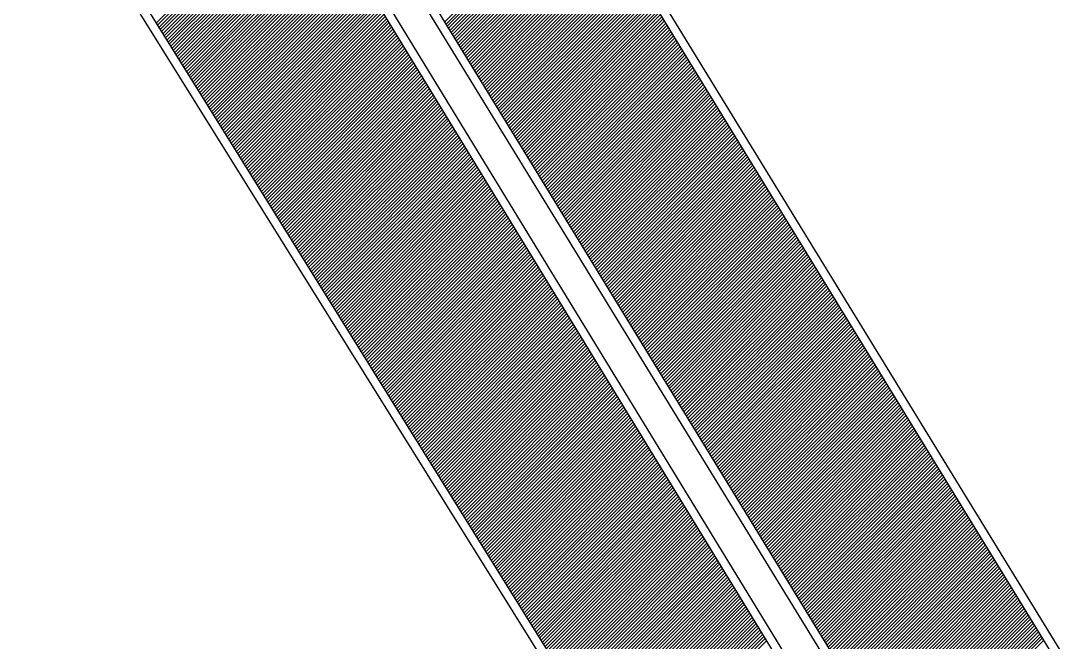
# Model space of a CAD drawing. Extents: x 3196 to 9141, y -1880 to 2325.
# Drawn here: x 8820.25 to 8841.74, y -1200.01 to -1187.16 of the extents above; entities that cross this region are included whole.
import ezdxf

# ---------------------------------------------------------------- set-up
doc = ezdxf.new("R2010")
doc.units = 0
doc.header["$MEASUREMENT"] = 0
doc.layers.add('1', color=1, linetype='CONTINUOUS')
doc.layers.add('10', color=10, linetype='CONTINUOUS')

msp = doc.modelspace()

# ---------------------------------------------------------------- linework, layer by layer
at = {"layer": '1', "linetype": 'Continuous'}
for p, q in [((8823.053568, -1187.205435), (8826.037768, -1184.221235)), ((8823.080718, -1187.248985), (8826.064568, -1184.265135)), ((8823.107868, -1187.292535), (8826.091368, -1184.309035)), ((8823.135018, -1187.336085), (8826.118218, -1184.352885)), ((8829.013418, -1187.185235), (8831.839268, -1184.359385)), ((8823.162218, -1187.379635), (8826.145018, -1184.396785)), ((8823.189368, -1187.423185), (8826.171818, -1184.440685)), ((8823.216518, -1187.466735), (8826.198668, -1184.484585)), ((8823.243668, -1187.510285), (8826.225468, -1184.528485)), ((8823.270818, -1187.553835), (8826.252268, -1184.572385)), ((8829.040318, -1187.229085), (8831.866118, -1184.403235)), ((8829.067218, -1187.272885), (8831.893018, -1184.447085)), ((8829.094068, -1187.316735), (8831.919868, -1184.490935)), ((8829.120968, -1187.360535), (8831.946768, -1184.534785)), ((8829.147868, -1187.404385), (8831.973618, -1184.578585)), ((8823.297968, -1187.597385), (8826.279118, -1184.616285)), ((8823.325118, -1187.640935), (8826.305918, -1184.660185)), ((8823.352318, -1187.684485), (8826.332718, -1184.704085)), ((8823.379468, -1187.728035), (8826.359568, -1184.747935)), ((8823.406618, -1187.771585), (8826.386368, -1184.791835)), ((8829.174768, -1187.448185), (8832.000518, -1184.622435)), ((8829.201618, -1187.492035), (8832.027368, -1184.666285)), ((8829.228518, -1187.535835), (8832.054218, -1184.710135)), ((8829.255418, -1187.579685), (8832.081118, -1184.753985)), ((8829.282318, -1187.623485), (8832.107968, -1184.797785)), ((8823.433768, -1187.815135), (8826.413168, -1184.835735)), ((8823.460918, -1187.858685), (8826.440018, -1184.879635)), ((8823.488068, -1187.902235), (8826.466818, -1184.923535)), ((8823.515268, -1187.945835), (8826.493618, -1184.967435)), ((8823.542418, -1187.989385), (8826.520468, -1185.011335)), ((8829.309168, -1187.667285), (8832.134868, -1184.841635)), ((8829.336068, -1187.711135), (8832.161718, -1184.885485)), ((8829.362968, -1187.754935), (8832.188618, -1184.929335)), ((8829.389868, -1187.798785), (8832.215468, -1184.973135)), ((8829.416718, -1187.842585), (8832.242318, -1185.016985)), ((8823.569568, -1188.032935), (8826.547268, -1185.055235)), ((8823.596718, -1188.076485), (8826.574068, -1185.099135)), ((8823.623868, -1188.120035), (8826.600918, -1185.142985)), ((8823.651018, -1188.163585), (8826.627718, -1185.186885)), ((8823.678218, -1188.207135), (8826.654518, -1185.230785)), ((8829.443618, -1187.886435), (8832.269218, -1185.060835)), ((8829.470518, -1187.930235), (8832.296068, -1185.104685)), ((8829.497418, -1187.974085), (8832.322968, -1185.148535)), ((8829.524268, -1188.017885), (8832.349818, -1185.192335)), ((8829.551168, -1188.061735), (8832.376668, -1185.236185)), ((8823.705368, -1188.250685), (8826.681368, -1185.274685)), ((8823.732518, -1188.294235), (8826.708168, -1185.318585)), ((8823.759668, -1188.337785), (8826.734968, -1185.362485)), ((8823.786818, -1188.381335), (8826.761768, -1185.406385)), ((8823.813968, -1188.424885), (8826.788618, -1185.450285)), ((8829.578068, -1188.105535), (8832.403568, -1185.280035)), ((8829.604968, -1188.149385), (8832.430418, -1185.323885)), ((8829.631818, -1188.193185), (8832.457318, -1185.367735)), ((8829.658718, -1188.236985), (8832.484168, -1185.411535)), ((8829.685618, -1188.280835), (8832.511068, -1185.455385)), ((8823.841118, -1188.468435), (8826.815418, -1185.494185)), ((8823.868318, -1188.511985), (8826.842218, -1185.538035)), ((8823.895468, -1188.555535), (8826.869068, -1185.581935)), ((8823.922618, -1188.599085), (8826.895868, -1185.625835)), ((8823.949768, -1188.642635), (8826.922668, -1185.669735)), ((8829.712518, -1188.324635), (8832.537918, -1185.499235)), ((8829.739368, -1188.368485), (8832.564768, -1185.543085)), ((8829.766268, -1188.412285), (8832.591668, -1185.586935)), ((8829.793168, -1188.456135), (8832.618518, -1185.630735)), ((8823.976918, -1188.686185), (8826.949518, -1185.713635)), ((8824.004068, -1188.729785), (8826.976318, -1185.757535)), ((8824.031268, -1188.773335), (8827.003118, -1185.801435)), ((8824.058418, -1188.816885), (8827.029968, -1185.845335)), ((8829.820068, -1188.499935), (8832.645418, -1185.674585)), ((8829.846918, -1188.543785), (8832.672268, -1185.718435)), ((8829.873818, -1188.587585), (8832.699168, -1185.762285)), ((8829.900718, -1188.631435), (8832.726018, -1185.806085)), ((8829.927618, -1188.675235), (8832.752868, -1185.849935)), ((8824.085568, -1188.860435), (8827.056768, -1185.889235)), ((8824.112718, -1188.903985), (8827.083568, -1185.933085)), ((8824.139868, -1188.947535), (8827.110418, -1185.976985)), ((8824.167018, -1188.991085), (8827.137218, -1186.020885)), ((8824.194218, -1189.034635), (8827.164018, -1186.064785)), ((8829.954468, -1188.719035), (8832.779768, -1185.893785)), ((8829.981368, -1188.762885), (8832.806618, -1185.937635)), ((8830.008268, -1188.806685), (8832.833518, -1185.981485)), ((8830.035168, -1188.850535), (8832.860368, -1186.025285)), ((8830.062018, -1188.894335), (8832.887268, -1186.069135)), ((8824.221368, -1189.078185), (8827.190868, -1186.108685)), ((8824.248518, -1189.121735), (8827.217668, -1186.152585)), ((8824.275668, -1189.165285), (8827.244468, -1186.196485)), ((8824.302818, -1189.208835), (8827.271318, -1186.240385)), ((8824.329968, -1189.252385), (8827.298118, -1186.284285)), ((8830.088918, -1188.938185), (8832.914118, -1186.112985)), ((8830.115818, -1188.981985), (8832.940968, -1186.156835)), ((8830.142718, -1189.025835), (8832.967868, -1186.200685)), ((8830.169568, -1189.069635), (8832.994718, -1186.244485)), ((8830.196468, -1189.113485), (8833.021618, -1186.288335)), ((8824.357118, -1189.295935), (8827.324918, -1186.328135)), ((8824.384318, -1189.339485), (8827.351768, -1186.372035)), ((8824.411468, -1189.383035), (8827.378568, -1186.415935)), ((8824.438618, -1189.426585), (8827.405368, -1186.459835)), ((8824.465768, -1189.470135), (8827.432218, -1186.503735)), ((8830.223368, -1189.157285), (8833.048468, -1186.332185)), ((8830.250268, -1189.201135), (8833.075368, -1186.376035)), ((8830.277118, -1189.244935), (8833.102218, -1186.419835)), ((8830.304018, -1189.288735), (8833.129068, -1186.463685)), ((8830.330918, -1189.332585), (8833.155968, -1186.507535)), ((8824.492918, -1189.513735), (8827.459018, -1186.547635)), ((8824.520068, -1189.557285), (8827.485818, -1186.591535)), ((8824.547268, -1189.600835), (8827.512668, -1186.635435)), ((8824.574418, -1189.644385), (8827.539468, -1186.679335)), ((8824.601568, -1189.687935), (8827.566268, -1186.723185)), ((8830.357818, -1189.376385), (8833.182818, -1186.551385)), ((8830.384668, -1189.420235), (8833.209718, -1186.595235)), ((8830.411568, -1189.464035), (8833.236568, -1186.639035)), ((8830.438468, -1189.507885), (8833.263468, -1186.682885)), ((8830.465368, -1189.551685), (8833.290318, -1186.726735)), ((8824.628718, -1189.731485), (8827.593118, -1186.767085)), ((8824.655868, -1189.775035), (8827.619918, -1186.810985)), ((8824.683018, -1189.818585), (8827.646718, -1186.854885)), ((8824.710218, -1189.862135), (8827.673568, -1186.898785)), ((8824.737368, -1189.905685), (8827.700368, -1186.942685)), ((8830.492218, -1189.595535), (8833.317168, -1186.770585)), ((8830.519118, -1189.639335), (8833.344068, -1186.814435)), ((8830.546018, -1189.683185), (8833.370918, -1186.858235)), ((8830.572918, -1189.726985), (8833.397818, -1186.902085)), ((8830.599768, -1189.770835), (8833.424668, -1186.945935)), ((8824.764518, -1189.949235), (8827.727168, -1186.986585)), ((8824.791668, -1189.992785), (8827.754018, -1187.030485)), ((8824.818818, -1190.036335), (8827.780818, -1187.074385)), ((8824.845968, -1190.079885), (8827.807618, -1187.118235)), ((8824.873118, -1190.123435), (8827.834468, -1187.162135)), ((8830.626668, -1189.814635), (8833.451568, -1186.989785)), ((8830.653568, -1189.858435), (8833.478418, -1187.033635)), ((8830.680468, -1189.902285), (8833.505268, -1187.077435)), ((8830.707318, -1189.946085), (8833.532168, -1187.121285)), ((8830.734218, -1189.989935), (8833.559018, -1187.165135)), ((8824.900318, -1190.166985), (8827.861268, -1187.206035)), ((8824.927468, -1190.210535), (8827.888068, -1187.249935)), ((8824.954618, -1190.254085), (8827.914868, -1187.293835)), ((8824.981768, -1190.297685), (8827.941718, -1187.337735)), ((8825.008918, -1190.341235), (8827.968518, -1187.381635)), ((8830.761118, -1190.033735), (8833.585918, -1187.208985)), ((8830.788018, -1190.077585), (8833.612768, -1187.252785)), ((8830.814918, -1190.121385), (8833.639618, -1187.296635)), ((8830.841768, -1190.165235), (8833.666518, -1187.340485)), ((8830.868668, -1190.209035), (8833.693368, -1187.384335)), ((8825.036068, -1190.384785), (8827.995318, -1187.425535)), ((8825.063268, -1190.428335), (8828.022168, -1187.469435)), ((8825.090418, -1190.471885), (8828.048968, -1187.513285)), ((8825.117568, -1190.515435), (8828.075768, -1187.557185)), ((8825.144718, -1190.558985), (8828.102618, -1187.601085)), ((8830.895568, -1190.252885), (8833.720268, -1187.428185)), ((8830.922468, -1190.296685), (8833.747118, -1187.471985)), ((8830.949318, -1190.340535), (8833.774018, -1187.515835)), ((8830.976218, -1190.384335), (8833.800868, -1187.559685)), ((8831.003118, -1190.428135), (8833.827718, -1187.603535)), ((8825.171868, -1190.602535), (8828.129418, -1187.644985)), ((8825.199018, -1190.646085), (8828.156218, -1187.688885)), ((8825.226218, -1190.689635), (8828.183068, -1187.732785)), ((8825.253368, -1190.733185), (8828.209868, -1187.776685)), ((8825.280518, -1190.776735), (8828.236668, -1187.820585)), ((8831.030018, -1190.471985), (8833.854618, -1187.647385)), ((8831.056868, -1190.515785), (8833.881468, -1187.691185)), ((8831.083768, -1190.559635), (8833.908368, -1187.735035)), ((8831.110668, -1190.603435), (8833.935218, -1187.778885)), ((8825.307668, -1190.820285), (8828.263518, -1187.864435)), ((8825.334818, -1190.863835), (8828.290318, -1187.908335)), ((8825.361968, -1190.907385), (8828.317118, -1187.952235)), ((8825.389118, -1190.950935), (8828.343968, -1187.996135)), ((8831.137568, -1190.647285), (8833.962118, -1187.822735)), ((8831.164418, -1190.691085), (8833.988968, -1187.866585)), ((8831.191318, -1190.734935), (8834.015818, -1187.910385)), ((8831.218218, -1190.778735), (8834.042718, -1187.954235)), ((8831.245118, -1190.822585), (8834.069568, -1187.998085)), ((8825.416318, -1190.994485), (8828.370768, -1188.040035)), ((8825.443468, -1191.038035), (8828.397568, -1188.083935)), ((8825.470618, -1191.081635), (8828.424418, -1188.127835)), ((8825.497768, -1191.125185), (8828.451218, -1188.171735)), ((8825.524918, -1191.168735), (8828.478018, -1188.215635)), ((8831.271968, -1190.866385), (8834.096468, -1188.041935)), ((8831.298868, -1190.910235), (8834.123318, -1188.085735)), ((8831.325768, -1190.954035), (8834.150218, -1188.129585)), ((8831.352668, -1190.997835), (8834.177068, -1188.173435)), ((8831.379518, -1191.041685), (8834.203918, -1188.217285)), ((8825.552068, -1191.212285), (8828.504868, -1188.259485)), ((8825.579268, -1191.255835), (8828.531668, -1188.303385)), ((8825.606418, -1191.299385), (8828.558468, -1188.347285)), ((8825.633568, -1191.342935), (8828.585318, -1188.391185)), ((8825.660718, -1191.386485), (8828.612118, -1188.435085)), ((8831.406418, -1191.085485), (8834.230818, -1188.261135)), ((8831.433318, -1191.129335), (8834.257668, -1188.304935)), ((8831.460218, -1191.173135), (8834.284568, -1188.348785)), ((8831.487068, -1191.216985), (8834.311418, -1188.392635)), ((8831.513968, -1191.260785), (8834.338318, -1188.436485)), ((8825.687868, -1191.430035), (8828.638918, -1188.478985)), ((8825.715018, -1191.473585), (8828.665768, -1188.522885)), ((8825.742218, -1191.517135), (8828.692568, -1188.566785)), ((8825.769368, -1191.560685), (8828.719368, -1188.610685)), ((8825.796518, -1191.604235), (8828.746218, -1188.654535)), ((8831.540868, -1191.304635), (8834.365168, -1188.480335)), ((8831.567768, -1191.348435), (8834.392018, -1188.524135)), ((8831.594618, -1191.392285), (8834.418918, -1188.567985)), ((8831.621518, -1191.436085), (8834.445768, -1188.611835)), ((8831.648418, -1191.479935), (8834.472668, -1188.655685)), ((8825.823668, -1191.647785), (8828.773018, -1188.698435)), ((8825.850818, -1191.691335), (8828.799818, -1188.742335)), ((8825.877968, -1191.734885), (8828.826668, -1188.786235)), ((8825.905168, -1191.778435), (8828.853468, -1188.830135)), ((8825.932318, -1191.821985), (8828.880268, -1188.874035)), ((8831.675318, -1191.523735), (8834.499518, -1188.699485)), ((8831.702168, -1191.567535), (8834.526418, -1188.743335)), ((8831.729068, -1191.611385), (8834.553268, -1188.787185)), ((8831.755968, -1191.655185), (8834.580118, -1188.831035)), ((8831.782868, -1191.699035), (8834.607018, -1188.874885)), ((8825.959468, -1191.865585), (8828.907118, -1188.917935)), ((8825.986618, -1191.909135), (8828.933918, -1188.961835)), ((8826.013768, -1191.952685), (8828.960718, -1189.005735)), ((8826.040918, -1191.996235), (8828.987568, -1189.049585)), ((8826.068068, -1192.039785), (8829.014368, -1189.093485)), ((8831.809718, -1191.742835), (8834.633868, -1188.918685)), ((8831.836618, -1191.786685), (8834.660768, -1188.962535)), ((8831.863518, -1191.830485), (8834.687618, -1189.006385)), ((8831.890418, -1191.874335), (8834.714518, -1189.050235)), ((8831.917268, -1191.918135), (8834.741368, -1189.094085)), ((8826.095268, -1192.083335), (8829.041168, -1189.137385)), ((8826.122418, -1192.126885), (8829.068018, -1189.181285)), ((8826.149568, -1192.170435), (8829.094818, -1189.225185)), ((8826.176718, -1192.213985), (8829.121618, -1189.269085)), ((8826.203868, -1192.257535), (8829.148418, -1189.312985)), ((8831.944168, -1191.961985), (8834.768218, -1189.137885)), ((8831.971068, -1192.005785), (8834.795118, -1189.181735)), ((8831.997968, -1192.049635), (8834.821968, -1189.225585)), ((8832.024818, -1192.093435), (8834.848868, -1189.269435)), ((8832.051718, -1192.137235), (8834.875718, -1189.313285)), ((8826.231018, -1192.301085), (8829.175268, -1189.356885)), ((8826.258218, -1192.344635), (8829.202068, -1189.400785)), ((8826.285368, -1192.388185), (8829.228868, -1189.444635)), ((8826.312518, -1192.431735), (8829.255718, -1189.488535)), ((8826.339668, -1192.475285), (8829.282518, -1189.532435)), ((8832.078618, -1192.181085), (8834.902568, -1189.357085)), ((8832.105518, -1192.224885), (8834.929468, -1189.400935)), ((8832.132368, -1192.268735), (8834.956318, -1189.444785)), ((8832.159268, -1192.312535), (8834.983218, -1189.488635)), ((8832.186168, -1192.356385), (8835.010068, -1189.532435)), ((8826.366818, -1192.518835), (8829.309318, -1189.576335)), ((8826.393968, -1192.562385), (8829.336168, -1189.620235)), ((8826.421168, -1192.605935), (8829.362968, -1189.664135)), ((8826.448318, -1192.649535), (8829.389768, -1189.708035)), ((8826.475468, -1192.693085), (8829.416618, -1189.751935)), ((8832.213068, -1192.400185), (8835.036968, -1189.576285)), ((8832.239918, -1192.444035), (8835.063818, -1189.620135)), ((8832.266818, -1192.487835), (8835.090668, -1189.663985)), ((8832.293718, -1192.531685), (8835.117568, -1189.707835)), ((8832.320618, -1192.575485), (8835.144418, -1189.751635)), ((8826.502618, -1192.736635), (8829.443418, -1189.795835)), ((8826.529768, -1192.780185), (8829.470218, -1189.839685)), ((8826.556918, -1192.823735), (8829.497068, -1189.883585)), ((8826.584068, -1192.867285), (8829.523868, -1189.927485)), ((8826.611268, -1192.910835), (8829.550668, -1189.971385)), ((8832.347468, -1192.619335), (8835.171318, -1189.795485)), ((8832.374368, -1192.663135), (8835.198168, -1189.839335)), ((8832.401268, -1192.706935), (8835.225068, -1189.883185)), ((8832.428168, -1192.750785), (8835.251918, -1189.927035)), ((8832.455018, -1192.794585), (8835.278768, -1189.970835)), ((8826.638418, -1192.954385), (8829.577518, -1190.015285)), ((8826.665568, -1192.997935), (8829.604318, -1190.059185)), ((8826.692718, -1193.041485), (8829.631118, -1190.103085)), ((8826.719868, -1193.085035), (8829.657968, -1190.146985)), ((8832.481918, -1192.838435), (8835.305668, -1190.014685)), ((8832.508818, -1192.882235), (8835.332518, -1190.058535)), ((8832.535718, -1192.926085), (8835.359418, -1190.102385)), ((8832.562568, -1192.969885), (8835.386268, -1190.146185)), ((8826.747018, -1193.128585), (8829.684768, -1190.190885)), ((8826.774218, -1193.172135), (8829.711568, -1190.234735)), ((8826.801368, -1193.215685), (8829.738418, -1190.278635)), ((8826.828518, -1193.259235), (8829.765218, -1190.322535)), ((8826.855668, -1193.302785), (8829.792018, -1190.366435)), ((8832.589468, -1193.013735), (8835.413168, -1190.190035)), ((8832.616368, -1193.057535), (8835.440018, -1190.233885)), ((8832.643268, -1193.101385), (8835.466868, -1190.277735)), ((8832.670118, -1193.145185), (8835.493768, -1190.321585)), ((8832.697018, -1193.189035), (8835.520618, -1190.365385)), ((8826.882818, -1193.346335), (8829.818868, -1190.410335)), ((8826.909968, -1193.389885), (8829.845668, -1190.454235)), ((8826.937168, -1193.433485), (8829.872468, -1190.498135)), ((8826.964318, -1193.477035), (8829.899318, -1190.542035)), ((8826.991468, -1193.520585), (8829.926118, -1190.585935)), ((8832.723918, -1193.232835), (8835.547518, -1190.409235)), ((8832.750818, -1193.276635), (8835.574368, -1190.453085)), ((8832.777668, -1193.320485), (8835.601268, -1190.496935)), ((8832.804568, -1193.364285), (8835.628118, -1190.540785)), ((8832.831468, -1193.408135), (8835.654968, -1190.584585)), ((8827.018618, -1193.564135), (8829.952918, -1190.629785)), ((8827.045768, -1193.607685), (8829.979768, -1190.673685)), ((8827.072918, -1193.651235), (8830.006568, -1190.717585)), ((8827.100068, -1193.694785), (8830.033368, -1190.761485)), ((8827.127268, -1193.738335), (8830.060218, -1190.805385)), ((8832.858368, -1193.451935), (8835.681868, -1190.628435)), ((8832.885218, -1193.495785), (8835.708718, -1190.672285)), ((8832.912118, -1193.539585), (8835.735618, -1190.716135)), ((8832.939018, -1193.583435), (8835.762468, -1190.759985)), ((8832.965918, -1193.627235), (8835.789368, -1190.803785)), ((8827.154418, -1193.781885), (8830.087018, -1190.849285)), ((8827.181568, -1193.825435), (8830.113818, -1190.893185)), ((8827.208718, -1193.868985), (8830.140668, -1190.937085)), ((8827.235868, -1193.912535), (8830.167468, -1190.980985)), ((8827.263018, -1193.956085), (8830.194268, -1191.024835)), ((8832.992768, -1193.671085), (8835.816218, -1190.847635)), ((8833.019668, -1193.714885), (8835.843068, -1190.891485)), ((8833.046568, -1193.758735), (8835.869968, -1190.935335)), ((8833.073468, -1193.802535), (8835.896818, -1190.979135)), ((8833.100318, -1193.846335), (8835.923718, -1191.022985)), ((8827.290218, -1193.999635), (8830.221118, -1191.068735)), ((8827.317368, -1194.043185), (8830.247918, -1191.112635)), ((8827.344518, -1194.086735), (8830.274718, -1191.156535)), ((8827.371668, -1194.130285), (8830.301518, -1191.200435)), ((8827.398818, -1194.173835), (8830.328368, -1191.244335)), ((8833.127218, -1193.890185), (8835.950568, -1191.066835)), ((8833.154118, -1193.933985), (8835.977418, -1191.110685)), ((8833.181018, -1193.977835), (8836.004318, -1191.154535)), ((8833.207868, -1194.021635), (8836.031168, -1191.198335)), ((8833.234768, -1194.065485), (8836.058068, -1191.242185)), ((8827.425968, -1194.217435), (8830.355168, -1191.288235)), ((8827.453168, -1194.260985), (8830.381968, -1191.332135)), ((8827.480318, -1194.304535), (8830.408818, -1191.376035)), ((8827.507468, -1194.348085), (8830.435618, -1191.419885)), ((8827.534618, -1194.391635), (8830.462418, -1191.463785)), ((8833.261668, -1194.109285), (8836.084918, -1191.286035)), ((8833.288568, -1194.153135), (8836.111818, -1191.329885)), ((8833.315418, -1194.196935), (8836.138668, -1191.373735)), ((8833.342318, -1194.240785), (8836.165518, -1191.417535)), ((8833.369218, -1194.284585), (8836.192418, -1191.461385)), ((8827.561768, -1194.435185), (8830.489268, -1191.507685)), ((8827.588918, -1194.478735), (8830.516068, -1191.551585)), ((8827.616068, -1194.522285), (8830.542868, -1191.595485)), ((8827.643268, -1194.565835), (8830.569718, -1191.639385)), ((8827.670418, -1194.609385), (8830.596518, -1191.683285)), ((8833.396118, -1194.328435), (8836.219268, -1191.505235)), ((8833.423018, -1194.372235), (8836.246168, -1191.549085)), ((8833.449868, -1194.416035), (8836.273018, -1191.592935)), ((8833.476768, -1194.459885), (8836.299918, -1191.636735)), ((8833.503668, -1194.503685), (8836.326768, -1191.680585)), ((8827.697568, -1194.652935), (8830.623318, -1191.727185)), ((8827.724718, -1194.696485), (8830.650168, -1191.771085)), ((8827.751868, -1194.740035), (8830.676968, -1191.814935)), ((8827.779018, -1194.783585), (8830.703768, -1191.858835)), ((8827.806218, -1194.827135), (8830.730618, -1191.902735)), ((8833.530568, -1194.547535), (8836.353618, -1191.724435)), ((8833.557418, -1194.591335), (8836.380518, -1191.768285)), ((8833.584318, -1194.635185), (8836.407368, -1191.812085)), ((8833.611218, -1194.678985), (8836.434268, -1191.855935)), ((8833.638118, -1194.722835), (8836.461118, -1191.899785)), ((8827.833368, -1194.870685), (8830.757418, -1191.946635)), ((8827.860518, -1194.914235), (8830.784218, -1191.990535)), ((8827.887668, -1194.957785), (8830.811068, -1192.034435)), ((8827.914818, -1195.001385), (8830.837868, -1192.078335)), ((8833.664968, -1194.766635), (8836.488018, -1191.943635)), ((8833.691868, -1194.810485), (8836.514868, -1191.987485)), ((8833.718768, -1194.854285), (8836.541718, -1192.031285)), ((8833.745668, -1194.898085), (8836.568618, -1192.075135)), ((8833.772518, -1194.941935), (8836.595468, -1192.118985)), ((8827.941968, -1195.044935), (8830.864668, -1192.122235)), ((8827.969168, -1195.088485), (8830.891518, -1192.166085)), ((8827.996318, -1195.132035), (8830.918318, -1192.209985)), ((8828.023468, -1195.175585), (8830.945118, -1192.253885)), ((8828.050618, -1195.219135), (8830.971968, -1192.297785)), ((8833.799418, -1194.985735), (8836.622368, -1192.162835)), ((8833.826318, -1195.029585), (8836.649218, -1192.206685)), ((8833.853218, -1195.073385), (8836.676118, -1192.250485)), ((8833.880068, -1195.117235), (8836.702968, -1192.294335)), ((8828.077768, -1195.262685), (8830.998768, -1192.341685)), ((8828.104918, -1195.306235), (8831.025568, -1192.385585)), ((8828.132068, -1195.349785), (8831.052418, -1192.429485)), ((8828.159268, -1195.393335), (8831.079218, -1192.473385)), ((8828.186418, -1195.436885), (8831.106018, -1192.517285)), ((8833.906968, -1195.161035), (8836.729818, -1192.338185)), ((8833.933868, -1195.204885), (8836.756718, -1192.382035)), ((8833.960768, -1195.248685), (8836.783568, -1192.425835)), ((8833.987618, -1195.292535), (8836.810468, -1192.469685)), ((8834.014518, -1195.336335), (8836.837318, -1192.513535)), ((8828.213568, -1195.480435), (8831.132868, -1192.561135)), ((8828.240718, -1195.523985), (8831.159668, -1192.605035)), ((8828.267868, -1195.567535), (8831.186468, -1192.648935)), ((8828.295018, -1195.611085), (8831.213318, -1192.692835)), ((8828.322218, -1195.654635), (8831.240118, -1192.736735)), ((8834.041418, -1195.380185), (8836.864218, -1192.557385)), ((8834.068318, -1195.423985), (8836.891068, -1192.601235)), ((8834.095168, -1195.467785), (8836.917918, -1192.645035)), ((8834.122068, -1195.511635), (8836.944818, -1192.688885)), ((8834.148968, -1195.555435), (8836.971668, -1192.732735)), ((8828.349368, -1195.698185), (8831.266918, -1192.780635)), ((8828.376518, -1195.741735), (8831.293768, -1192.824535)), ((8828.403668, -1195.785335), (8831.320568, -1192.868435)), ((8828.430818, -1195.828885), (8831.347368, -1192.912335)), ((8828.457968, -1195.872435), (8831.374218, -1192.956185)), ((8834.175868, -1195.599285), (8836.998568, -1192.776585)), ((8834.202718, -1195.643085), (8837.025418, -1192.820435)), ((8834.229618, -1195.686935), (8837.052318, -1192.864235)), ((8834.256518, -1195.730735), (8837.079168, -1192.908085)), ((8834.283418, -1195.774585), (8837.106018, -1192.951935)), ((8828.485168, -1195.915985), (8831.401018, -1193.000085)), ((8828.512318, -1195.959535), (8831.427818, -1193.043985)), ((8828.539468, -1196.003085), (8831.454668, -1193.087885)), ((8828.566618, -1196.046635), (8831.481468, -1193.131785)), ((8828.593768, -1196.090185), (8831.508268, -1193.175685)), ((8834.310268, -1195.818385), (8837.132918, -1192.995785)), ((8834.337168, -1195.862235), (8837.159768, -1193.039635)), ((8834.364068, -1195.906035), (8837.186668, -1193.083435)), ((8834.390968, -1195.949885), (8837.213518, -1193.127285)), ((8834.417818, -1195.993685), (8837.240368, -1193.171135)), ((8828.620918, -1196.133735), (8831.535068, -1193.219585)), ((8828.648068, -1196.177285), (8831.561918, -1193.263485)), ((8828.675268, -1196.220835), (8831.588718, -1193.307385)), ((8828.702418, -1196.264385), (8831.615518, -1193.351235)), ((8828.729568, -1196.307935), (8831.642368, -1193.395135)), ((8834.444718, -1196.037485), (8837.267268, -1193.214985)), ((8834.471618, -1196.081335), (8837.294118, -1193.258785)), ((8834.498518, -1196.125135), (8837.321018, -1193.302635)), ((8834.525368, -1196.168985), (8837.347868, -1193.346485)), ((8834.552268, -1196.212785), (8837.374768, -1193.390335)), ((8828.756718, -1196.351485), (8831.669168, -1193.439035)), ((8828.783868, -1196.395035), (8831.695968, -1193.482935)), ((8828.811018, -1196.438585), (8831.722818, -1193.526835)), ((8828.838218, -1196.482135), (8831.749618, -1193.570735)), ((8828.865368, -1196.525685), (8831.776418, -1193.614635)), ((8834.579168, -1196.256635), (8837.401618, -1193.434185)), ((8834.606068, -1196.300435), (8837.428468, -1193.477985)), ((8834.632918, -1196.344285), (8837.455368, -1193.521835)), ((8834.659818, -1196.388085), (8837.482218, -1193.565685)), ((8834.686718, -1196.431935), (8837.509118, -1193.609535)), ((8828.892518, -1196.569285), (8831.803268, -1193.658535)), ((8828.919668, -1196.612835), (8831.830068, -1193.702435)), ((8828.946818, -1196.656385), (8831.856868, -1193.746285)), ((8828.973968, -1196.699935), (8831.883718, -1193.790185)), ((8829.001168, -1196.743485), (8831.910518, -1193.834085)), ((8834.713618, -1196.475735), (8837.535968, -1193.653385)), ((8834.740468, -1196.519585), (8837.562868, -1193.697185)), ((8834.767368, -1196.563385), (8837.589718, -1193.741035)), ((8834.794268, -1196.607185), (8837.616568, -1193.784885)), ((8834.821168, -1196.651035), (8837.643468, -1193.828735)), ((8829.028318, -1196.787035), (8831.937318, -1193.877985)), ((8829.055468, -1196.830585), (8831.964168, -1193.921885)), ((8829.082618, -1196.874135), (8831.990968, -1193.965785)), ((8829.109768, -1196.917685), (8832.017768, -1194.009685)), ((8829.136918, -1196.961235), (8832.044618, -1194.053585)), ((8834.848018, -1196.694835), (8837.670318, -1193.872535)), ((8834.874918, -1196.738685), (8837.697218, -1193.916385)), ((8834.901818, -1196.782485), (8837.724068, -1193.960235)), ((8834.928718, -1196.826335), (8837.750968, -1194.004085)), ((8834.955568, -1196.870135), (8837.777818, -1194.047935)), ((8829.164068, -1197.004785), (8832.071418, -1194.097485)), ((8829.191268, -1197.048335), (8832.098218, -1194.141335)), ((8829.218418, -1197.091885), (8832.125068, -1194.185235)), ((8829.245568, -1197.135435), (8832.151868, -1194.229135)), ((8834.982468, -1196.913985), (8837.804668, -1194.091735)), ((8835.009368, -1196.957785), (8837.831568, -1194.135585)), ((8835.036268, -1197.001635), (8837.858418, -1194.179435)), ((8835.063118, -1197.045435), (8837.885318, -1194.223285)), ((8835.090018, -1197.089285), (8837.912168, -1194.267135)), ((8829.272718, -1197.178985), (8832.178668, -1194.273035)), ((8829.299868, -1197.222535), (8832.205518, -1194.316935)), ((8829.327018, -1197.266085), (8832.232318, -1194.360835)), ((8829.354218, -1197.309635), (8832.259118, -1194.404735)), ((8829.381368, -1197.353235), (8832.285968, -1194.448635)), ((8835.116918, -1197.133085), (8837.939068, -1194.310935)), ((8835.143818, -1197.176885), (8837.965918, -1194.354785)), ((8835.170668, -1197.220735), (8837.992768, -1194.398635)), ((8835.197568, -1197.264535), (8838.019668, -1194.442485)), ((8829.408518, -1197.396785), (8832.312768, -1194.492535)), ((8829.435668, -1197.440335), (8832.339568, -1194.536385)), ((8829.462818, -1197.483885), (8832.366418, -1194.580285)), ((8829.489968, -1197.527435), (8832.393218, -1194.624185)), ((8829.517168, -1197.570985), (8832.420018, -1194.668085)), ((8835.224468, -1197.308385), (8838.046518, -1194.486335)), ((8835.251368, -1197.352185), (8838.073418, -1194.530135)), ((8835.278218, -1197.396035), (8838.100268, -1194.573985)), ((8835.305118, -1197.439835), (8838.127168, -1194.617835)), ((8835.332018, -1197.483685), (8838.154018, -1194.661685)), ((8829.544318, -1197.614535), (8832.446868, -1194.711985)), ((8829.571468, -1197.658085), (8832.473668, -1194.755885)), ((8829.598618, -1197.701635), (8832.500468, -1194.799785)), ((8829.625768, -1197.745185), (8832.527318, -1194.843685)), ((8829.652918, -1197.788735), (8832.554118, -1194.887585)), ((8835.358918, -1197.527485), (8838.180868, -1194.705485)), ((8835.385768, -1197.571335), (8838.207768, -1194.749335)), ((8835.412668, -1197.615135), (8838.234618, -1194.793185)), ((8835.439568, -1197.658985), (8838.261518, -1194.837035)), ((8835.466468, -1197.702785), (8838.288368, -1194.880885)), ((8829.680068, -1197.832285), (8832.580918, -1194.931435)), ((8829.707268, -1197.875835), (8832.607768, -1194.975335)), ((8829.734418, -1197.919385), (8832.634568, -1195.019235)), ((8829.761568, -1197.962935), (8832.661368, -1195.063135)), ((8829.788718, -1198.006485), (8832.688168, -1195.107035)), ((8835.493318, -1197.746585), (8838.315218, -1194.924685)), ((8835.520218, -1197.790435), (8838.342118, -1194.968535)), ((8835.547118, -1197.834235), (8838.368968, -1195.012385)), ((8835.574018, -1197.878085), (8838.395868, -1195.056235)), ((8835.600868, -1197.921885), (8838.422718, -1195.100085)), ((8829.815868, -1198.050035), (8832.715018, -1195.150935)), ((8829.843018, -1198.093585), (8832.741818, -1195.194835)), ((8829.870218, -1198.137185), (8832.768618, -1195.238735)), ((8829.897368, -1198.180735), (8832.795468, -1195.282635)), ((8829.924518, -1198.224285), (8832.822268, -1195.326485)), ((8835.627768, -1197.965735), (8838.449618, -1195.143885)), ((8835.654668, -1198.009535), (8838.476468, -1195.187735)), ((8835.681568, -1198.053385), (8838.503318, -1195.231585)), ((8835.708418, -1198.097185), (8838.530218, -1195.275435)), ((8835.735318, -1198.141035), (8838.557068, -1195.319285)), ((8829.951668, -1198.267835), (8832.849068, -1195.370385)), ((8829.978818, -1198.311385), (8832.875918, -1195.414285)), ((8830.005968, -1198.354935), (8832.902718, -1195.458185)), ((8830.033168, -1198.398485), (8832.929518, -1195.502085)), ((8830.060318, -1198.442035), (8832.956368, -1195.545985)), ((8835.762218, -1198.184835), (8838.583968, -1195.363085)), ((8835.789118, -1198.228685), (8838.610818, -1195.406935)), ((8835.815968, -1198.272485), (8838.637718, -1195.450785)), ((8835.842868, -1198.316285), (8838.664568, -1195.494635)), ((8835.869768, -1198.360135), (8838.691418, -1195.538435)), ((8830.087468, -1198.485585), (8832.983168, -1195.589885)), ((8830.114618, -1198.529135), (8833.009968, -1195.633785)), ((8830.141768, -1198.572685), (8833.036818, -1195.677685)), ((8830.168918, -1198.616235), (8833.063618, -1195.721535)), ((8830.196068, -1198.659785), (8833.090418, -1195.765435)), ((8835.896668, -1198.403935), (8838.718318, -1195.582285)), ((8835.923518, -1198.447785), (8838.745168, -1195.626135)), ((8835.950418, -1198.491585), (8838.772068, -1195.669985)), ((8835.977318, -1198.535435), (8838.798918, -1195.713835)), ((8836.004218, -1198.579235), (8838.825818, -1195.757635)), ((8830.223268, -1198.703335), (8833.117268, -1195.809335)), ((8830.250418, -1198.746885), (8833.144068, -1195.853235)), ((8830.277568, -1198.790435), (8833.170868, -1195.897135)), ((8830.304718, -1198.833985), (8833.197718, -1195.941035)), ((8830.331868, -1198.877535), (8833.224518, -1195.984935)), ((8836.031068, -1198.623085), (8838.852668, -1195.801485)), ((8836.057968, -1198.666885), (8838.879518, -1195.845335)), ((8836.084868, -1198.710735), (8838.906418, -1195.889185)), ((8836.111768, -1198.754535), (8838.933268, -1195.933035)), ((8836.138668, -1198.798385), (8838.960168, -1195.976835)), ((8830.359018, -1198.921135), (8833.251318, -1196.028835)), ((8830.386218, -1198.964685), (8833.278168, -1196.072735)), ((8830.413368, -1199.008235), (8833.304968, -1196.116585)), ((8830.440518, -1199.051785), (8833.331768, -1196.160485)), ((8830.467668, -1199.095335), (8833.358618, -1196.204385)), ((8836.165518, -1198.842185), (8838.987018, -1196.020685)), ((8836.192418, -1198.885985), (8839.013918, -1196.064535)), ((8836.219318, -1198.929835), (8839.040768, -1196.108385)), ((8836.246218, -1198.973635), (8839.067618, -1196.152185)), ((8836.273068, -1199.017485), (8839.094518, -1196.196035)), ((8830.494818, -1199.138885), (8833.385418, -1196.248285)), ((8830.521968, -1199.182435), (8833.412218, -1196.292185)), ((8830.549168, -1199.225985), (8833.439068, -1196.336085)), ((8830.576318, -1199.269535), (8833.465868, -1196.379985)), ((8836.299968, -1199.061285), (8839.121368, -1196.239885)), ((8836.326868, -1199.105135), (8839.148268, -1196.283735)), ((8836.353768, -1199.148935), (8839.175118, -1196.327585)), ((8836.380618, -1199.192785), (8839.202018, -1196.371385)), ((8836.407518, -1199.236585), (8839.228868, -1196.415235)), ((8830.603468, -1199.313085), (8833.492668, -1196.423885)), ((8830.630618, -1199.356635), (8833.519518, -1196.467735)), ((8830.657768, -1199.400185), (8833.546318, -1196.511635)), ((8830.684918, -1199.443735), (8833.573118, -1196.555535)), ((8830.712118, -1199.487285), (8833.599968, -1196.599435)), ((8836.434418, -1199.280435), (8839.255718, -1196.459085)), ((8836.461318, -1199.324235), (8839.282618, -1196.502935)), ((8836.488168, -1199.368085), (8839.309468, -1196.546785)), ((8836.515068, -1199.411885), (8839.336368, -1196.590585)), ((8836.541968, -1199.455685), (8839.363218, -1196.634435)), ((8830.739268, -1199.530835), (8833.626768, -1196.643335)), ((8830.766418, -1199.574385), (8833.653568, -1196.687235)), ((8830.793568, -1199.617935), (8833.680418, -1196.731135)), ((8830.820718, -1199.661485), (8833.707218, -1196.775035)), ((8830.847868, -1199.705085), (8833.734018, -1196.818935)), ((8836.568868, -1199.499535), (8839.390118, -1196.678285)), ((8836.595718, -1199.543335), (8839.416968, -1196.722135)), ((8836.622618, -1199.587185), (8839.443818, -1196.765985)), ((8836.649518, -1199.630985), (8839.470718, -1196.809785)), ((8830.875018, -1199.748635), (8833.760868, -1196.862785)), ((8830.902218, -1199.792185), (8833.787668, -1196.906685)), ((8830.929368, -1199.835735), (8833.814468, -1196.950585)), ((8830.956518, -1199.879285), (8833.841318, -1196.994485)), ((8830.983668, -1199.922835), (8833.868118, -1197.038385)), ((8836.676418, -1199.674835), (8839.497568, -1196.853635)), ((8836.703268, -1199.718635), (8839.524468, -1196.897485)), ((8836.730168, -1199.762485), (8839.551318, -1196.941335)), ((8836.757068, -1199.806285), (8839.578168, -1196.985135)), ((8836.783968, -1199.850135), (8839.605068, -1197.028985)), ((8831.010818, -1199.966385), (8833.894918, -1197.082285)), ((8831.037968, -1200.009935), (8833.921718, -1197.126185)), ((8831.065168, -1200.053485), (8833.948568, -1197.170085)), ((8831.092318, -1200.097035), (8833.975368, -1197.213985)), ((8831.119468, -1200.140585), (8834.002168, -1197.257835)), ((8836.810818, -1199.893935), (8839.631918, -1197.072835)), ((8836.837718, -1199.937785), (8839.658818, -1197.116685)), ((8836.864618, -1199.981585), (8839.685668, -1197.160535)), ((8836.891518, -1200.025385), (8839.712568, -1197.204335)), ((8836.918368, -1200.069235), (8839.739418, -1197.248185)), ((8831.146618, -1200.184135), (8834.029018, -1197.301735)), ((8831.173768, -1200.227685), (8834.055818, -1197.345635)), ((8831.200918, -1200.271235), (8834.082618, -1197.389535)), ((8831.228118, -1200.314785), (8834.109468, -1197.433435)), ((8831.255268, -1200.358335), (8834.136268, -1197.477335)), ((8836.945268, -1200.113035), (8839.766268, -1197.292035)), ((8836.972168, -1200.156885), (8839.793168, -1197.335885)), ((8836.999068, -1200.200685), (8839.820018, -1197.379735)), ((8837.025918, -1200.244535), (8839.846918, -1197.423535)), ((8837.052818, -1200.288335), (8839.873768, -1197.467385)), ((8831.282418, -1200.401885), (8834.163068, -1197.521235)), ((8831.309568, -1200.445435), (8834.189918, -1197.565135)), ((8831.336718, -1200.488985), (8834.216718, -1197.609035)), ((8831.363868, -1200.532585), (8834.243518, -1197.652885)), ((8831.391018, -1200.576135), (8834.270368, -1197.696785)), ((8837.079718, -1200.332185), (8839.900668, -1197.511235)), ((8837.106618, -1200.375985), (8839.927518, -1197.555085)), ((8837.133468, -1200.419835), (8839.954368, -1197.598885)), ((8837.160368, -1200.463635), (8839.981268, -1197.642735)), ((8837.187268, -1200.507485), (8840.008118, -1197.686585)), ((8831.418218, -1200.619685), (8834.297168, -1197.740685)), ((8831.445368, -1200.663235), (8834.323968, -1197.784585)), ((8831.472518, -1200.706785), (8834.350818, -1197.828485)), ((8831.499668, -1200.750335), (8834.377618, -1197.872385)), ((8831.526818, -1200.793885), (8834.404418, -1197.916285)), ((8837.214168, -1200.551285), (8840.035018, -1197.730435)), ((8837.241018, -1200.595085), (8840.061868, -1197.774285)), ((8837.267918, -1200.638935), (8840.088768, -1197.818085)), ((8837.294818, -1200.682735), (8840.115618, -1197.861935)), ((8837.321718, -1200.726585), (8840.142468, -1197.905785)), ((8831.553968, -1200.837435), (8834.431268, -1197.960185)), ((8831.581168, -1200.880985), (8834.458068, -1198.004085)), ((8831.608318, -1200.924535), (8834.484868, -1198.047935)), ((8831.635468, -1200.968085), (8834.511718, -1198.091835)), ((8831.662618, -1201.011635), (8834.538518, -1198.135735)), ((8837.348568, -1200.770385), (8840.169368, -1197.949635)), ((8837.375468, -1200.814235), (8840.196218, -1197.993485)), ((8837.402368, -1200.858035), (8840.223118, -1198.037285)), ((8837.429268, -1200.901885), (8840.249968, -1198.081135)), ((8837.456118, -1200.945685), (8840.276868, -1198.124985)), ((8831.689768, -1201.055185), (8834.565318, -1198.179635)), ((8831.716918, -1201.098735), (8834.592168, -1198.223535)), ((8831.744118, -1201.142285), (8834.618968, -1198.267435)), ((8831.771268, -1201.185835), (8834.645768, -1198.311335)), ((8837.483018, -1200.989535), (8840.303718, -1198.168835)), ((8837.509918, -1201.033335), (8840.330568, -1198.212685)), ((8837.536818, -1201.077185), (8840.357468, -1198.256485)), ((8837.563668, -1201.120985), (8840.384318, -1198.300335)), ((8837.590568, -1201.164785), (8840.411218, -1198.344185)), ((8831.798418, -1201.229385), (8834.672618, -1198.355235)), ((8831.825568, -1201.272935), (8834.699418, -1198.399135)), ((8831.852718, -1201.316535), (8834.726218, -1198.442985)), ((8831.879868, -1201.360085), (8834.753068, -1198.486885)), ((8831.907018, -1201.403635), (8834.779868, -1198.530785)), ((8837.617468, -1201.208635), (8840.438068, -1198.388035)), ((8837.644368, -1201.252435), (8840.464968, -1198.431835)), ((8837.671218, -1201.296285), (8840.491818, -1198.475685)), ((8837.698118, -1201.340085), (8840.518668, -1198.519535)), ((8837.725018, -1201.383935), (8840.545568, -1198.563385)), ((8831.934218, -1201.447185), (8834.806668, -1198.574685)), ((8831.961368, -1201.490735), (8834.833518, -1198.618585)), ((8831.988518, -1201.534285), (8834.860318, -1198.662485)), ((8832.015668, -1201.577835), (8834.887118, -1198.706385)), ((8832.042818, -1201.621385), (8834.913968, -1198.750285)), ((8837.751918, -1201.427735), (8840.572418, -1198.607235)), ((8837.778768, -1201.471585), (8840.599318, -1198.651035)), ((8837.805668, -1201.515385), (8840.626168, -1198.694885)), ((8837.832568, -1201.559235), (8840.653068, -1198.738735)), ((8837.859468, -1201.603035), (8840.679918, -1198.782585)), ((8832.069968, -1201.664935), (8834.940768, -1198.794185)), ((8832.097168, -1201.708485), (8834.967568, -1198.838035)), ((8832.124318, -1201.752035), (8834.994418, -1198.881935)), ((8832.151468, -1201.795585), (8835.021218, -1198.925835)), ((8832.178618, -1201.839135), (8835.048018, -1198.969735)), ((8837.886318, -1201.646835), (8840.706768, -1198.826435)), ((8837.913218, -1201.690685), (8840.733668, -1198.870235)), ((8837.940118, -1201.734485), (8840.760518, -1198.914085)), ((8837.967018, -1201.778335), (8840.787418, -1198.957935)), ((8832.205768, -1201.882685), (8835.074818, -1199.013635)), ((8832.232918, -1201.926235), (8835.101668, -1199.057535)), ((8832.260118, -1201.969785), (8835.128468, -1199.101435)), ((8832.287268, -1202.013335), (8835.155268, -1199.145335)), ((8832.314418, -1202.056885), (8835.182118, -1199.189235)), ((8837.993868, -1201.822135), (8840.814268, -1199.001785)), ((8838.020768, -1201.865985), (8840.841118, -1199.045635)), ((8838.047668, -1201.909785), (8840.868018, -1199.089435)), ((8838.074568, -1201.953635), (8840.894868, -1199.133285)), ((8838.101418, -1201.997435), (8840.921768, -1199.177135)), ((8832.341568, -1202.100485), (8835.208918, -1199.233085)), ((8832.368718, -1202.144035), (8835.235718, -1199.276985)), ((8832.395868, -1202.187585), (8835.262568, -1199.320885)), ((8832.423018, -1202.231135), (8835.289368, -1199.364785)), ((8832.450218, -1202.274685), (8835.316168, -1199.408685)), ((8838.128318, -1202.041285), (8840.948618, -1199.220985)), ((8838.155218, -1202.085085), (8840.975518, -1199.264785)), ((8838.182118, -1202.128935), (8841.002368, -1199.308635)), ((8838.208968, -1202.172735), (8841.029218, -1199.352485)), ((8838.235868, -1202.216535), (8841.056118, -1199.396335)), ((8832.477368, -1202.318235), (8835.343018, -1199.452585)), ((8832.504518, -1202.361785), (8835.369818, -1199.496485)), ((8832.531668, -1202.405335), (8835.396618, -1199.540385)), ((8832.558818, -1202.448885), (8835.423468, -1199.584285)), ((8832.585968, -1202.492435), (8835.450268, -1199.628135)), ((8838.262768, -1202.260385), (8841.082968, -1199.440185)), ((8838.289668, -1202.304185), (8841.109868, -1199.483985)), ((8838.316518, -1202.348035), (8841.136718, -1199.527835)), ((8838.343418, -1202.391835), (8841.163618, -1199.571685)), ((8838.370318, -1202.435685), (8841.190468, -1199.615535)), ((8832.613168, -1202.535985), (8835.477068, -1199.672035)), ((8832.640318, -1202.579535), (8835.503918, -1199.715935)), ((8832.667468, -1202.623085), (8835.530718, -1199.759835)), ((8832.694618, -1202.666635), (8835.557518, -1199.803735)), ((8832.721768, -1202.710185), (8835.584368, -1199.847635)), ((8838.397218, -1202.479485), (8841.217318, -1199.659385)), ((8838.424068, -1202.523335), (8841.244218, -1199.703185)), ((8838.450968, -1202.567135), (8841.271068, -1199.747035)), ((8838.477868, -1202.610985), (8841.297968, -1199.790885)), ((8838.504768, -1202.654785), (8841.324818, -1199.834735)), ((8832.748918, -1202.753735), (8835.611168, -1199.891535)), ((8832.776118, -1202.797285), (8835.637968, -1199.935435)), ((8832.803268, -1202.840835), (8835.664818, -1199.979335)), ((8838.531618, -1202.698635), (8841.351718, -1199.878535)), ((8838.558518, -1202.742435), (8841.378568, -1199.922385)), ((8838.585418, -1202.786235), (8841.405418, -1199.966235))]:
    msp.add_line(p, q, dxfattribs=at)
at = {"layer": '10', "linetype": 'Continuous'}
for p, q in [((8817.671718, -1170.180435), (8849.119618, -1221.656135)), ((8818.368068, -1170.180535), (8849.462768, -1220.860535)), ((8847.508068, -1209.576435), (8823.360368, -1170.180435)), ((8817.570268, -1170.361235), (8848.931118, -1221.694385)), ((8818.691068, -1170.361285), (8849.330268, -1220.298885)), ((8847.644068, -1210.144335), (8823.259118, -1170.361235)), ((8848.087368, -1227.351735), (8819.883368, -1182.121385)), ((8848.193718, -1227.864035), (8820.003068, -1182.655085))]:
    msp.add_line(p, q, dxfattribs=at)

doc.saveas('drawing.dxf')
